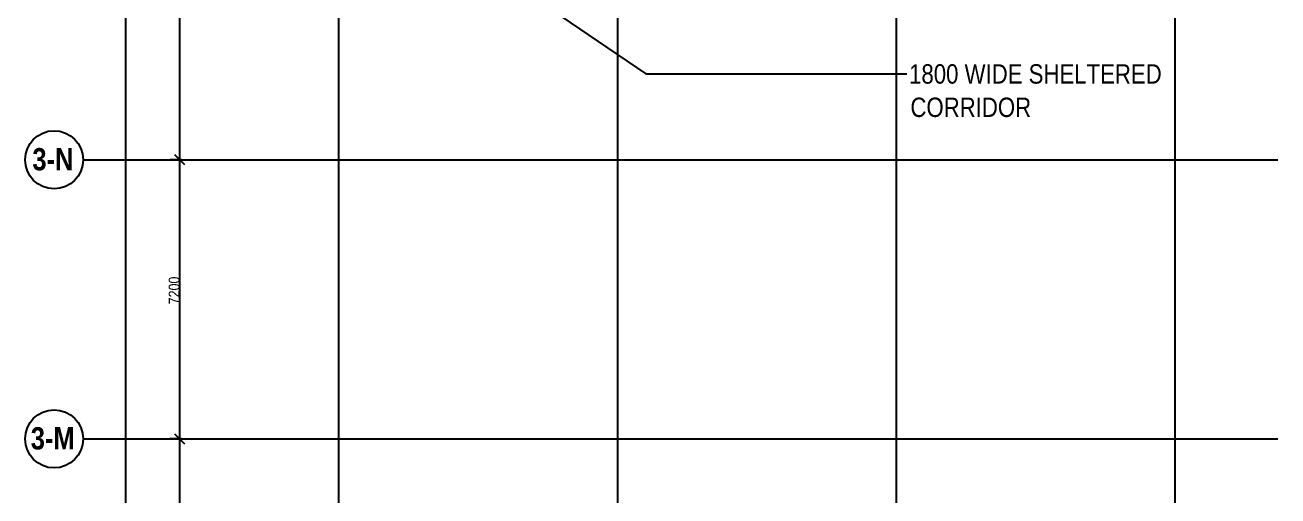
# Model space of a CAD drawing. Header units: millimetres. Extents: x -145636 to 131102, y -135903 to -7470.
# Drawn here: x 12322 to 44681, y -43870 to -31723 of the extents above; entities that cross this region are included whole.
import ezdxf

# ---------------------------------------------------------------- set-up
doc = ezdxf.new("R2010")
doc.units = ezdxf.units.MM
doc.layers.add('M_ARCHI', color=8, linetype='Continuous')
doc.styles.add('Arial Narrow', font='ARIALN.TTF', dxfattribs={"height": 100})
doc.styles.add('Arial Narrow_1', font='ARIALN.TTF', dxfattribs={"height": 90})
doc.styles.add('Arial Narrow_B', font='ARIALNB.TTF', dxfattribs={"height": 150})

# ---------------------------------------------------------------- blocks, each defined once
blk = doc.blocks.new('RF Archi 21.10.2024')
at = {"layer": 'M_ARCHI', "color": 8}
for p, q in [((-145986, -25375), (-145986, -138101)), ((-138786, -25375), (-138786, -138101)), ((-131586, -25375), (-131586, -138101)), ((-124386, -25375), (-124386, -138101)), ((-151492, -32153), (-151492, -135853)), ((-150092, -44153), (-150092, -51853)), ((-144164, -45218), (-138047, -49388)), ((-138047, -49388), (-131314, -49388)), ((-150092, -51353), (-150092, -59053)), ((-152583, -51603), (-121725, -51603)), ((-150040, -51603), (-150342, -51603)), ((-150040, -51603), (-150342, -51603)), ((-150092, -58553), (-150092, -66253)), ((-152583, -58803), (-121725, -58803)), ((-150040, -58803), (-150342, -58803)), ((-150040, -58803), (-150342, -58803))]:
    blk.add_line(p, q, dxfattribs=at)
at = {"layer": 'M_ARCHI', "color": 8, "linetype": 'ByBlock', "lineweight": -2}
for p, q in [((-150217, -51478), (-149967, -51728)), ((-149967, -51728), (-150217, -51478)), ((-150217, -58678), (-149967, -58928)), ((-149967, -58928), (-150217, -58678))]:
    blk.add_line(p, q, dxfattribs=at)
at = {"layer": 'M_ARCHI', "color": 8}
for centre in [(-153333, -51603), (-153333, -58803)]:
    blk.add_circle(centre, 750, dxfattribs=at)
at = {"layer": 'M_ARCHI', "color": 8, "linetype": 'Continuous'}
for s, height, style, p in [('1800 WIDE SHELTERED', 500, 'Arial Narrow_1', (-131251, -49638)), ('CORRIDOR', 500, 'Arial Narrow_1', (-131217, -50498)), ('3-N', 575, 'Arial Narrow_B', (-153894, -51876)), ('3-M', 575, 'Arial Narrow_B', (-153936, -59076))]:
    blk.add_text(s, height=height, dxfattribs=dict(at, style=style)).set_placement(p)
at = {"layer": 'M_ARCHI', "color": 8, "linetype": 'Continuous', "style": 'Arial Narrow'}
blk.add_text('7200', height=280.1, rotation=90, dxfattribs=at).set_placement((-150094, -55331))

msp = doc.modelspace()

# ---------------------------------------------------------------- block references
at = {"layer": 'M_ARCHI', "color": 8, "linetype": 'Continuous'}
msp.add_blockref('RF Archi 21.10.2024', (166406, 16405), dxfattribs=at)

doc.saveas('drawing.dxf')
